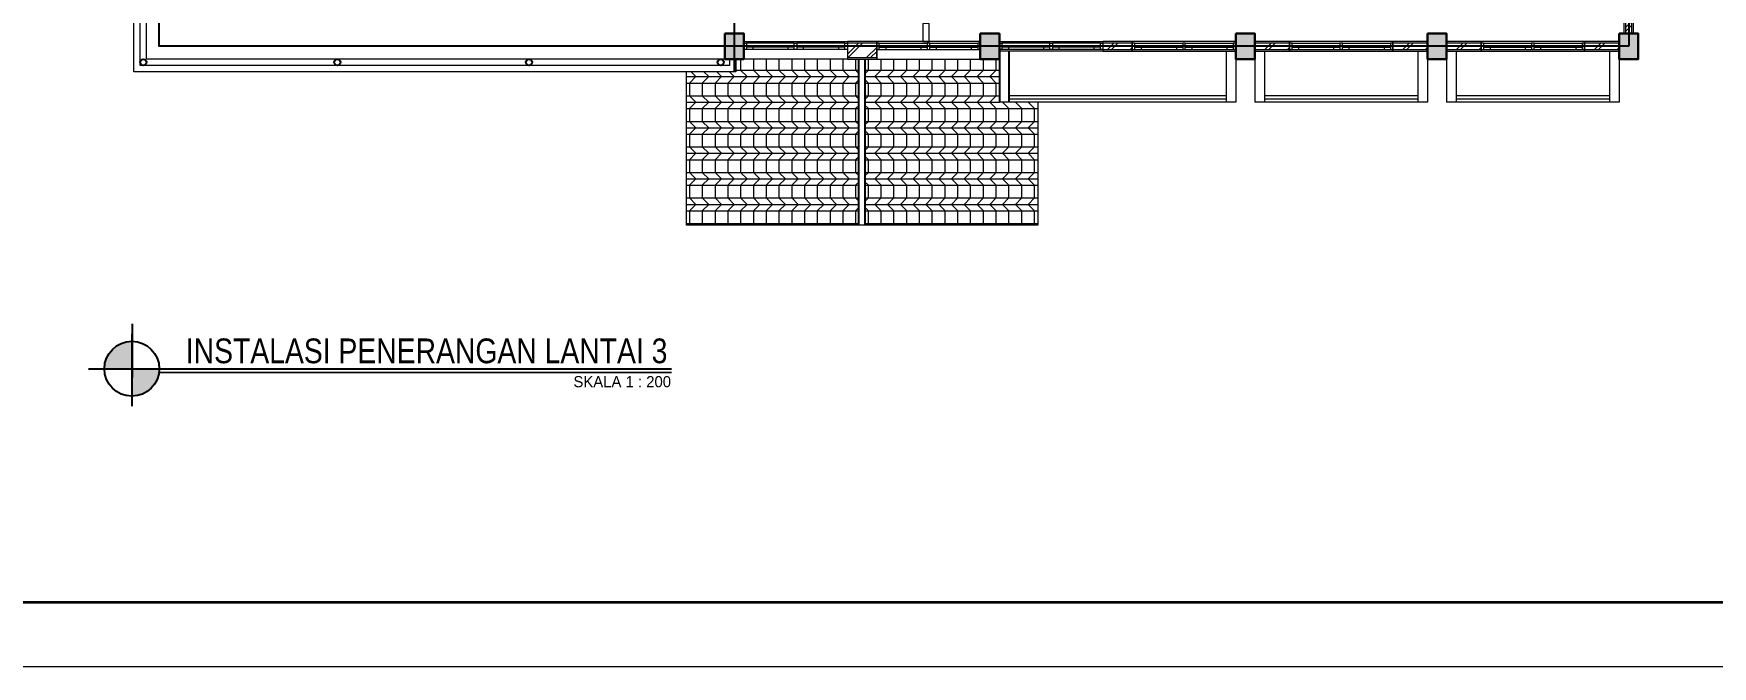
# Model space of a CAD drawing. Header units: millimetres. Extents: x -17012 to 17775, y -5570 to 5430.
# Drawn here: x -8711 to -3456, y -5570 to -3588 of the extents above; entities that cross this region are included whole.
import ezdxf
from ezdxf.enums import TextEntityAlignment as Align

# ---------------------------------------------------------------- set-up
doc = ezdxf.new("R2010")
doc.units = ezdxf.units.MM
for name, color, linetype, lineweight in [('ars', 11, 'Continuous', 5), ('DENAH', 7, 'Continuous', 0), ('dinding', 5, 'Continuous', 15), ('GRS KOP', 1, 'Continuous', 35), ('KOLOM', 1, 'Continuous', 30), ('kop', 7, 'Continuous', 20), ('kus', 63, 'Continuous', 15), ('lan', 7, 'Continuous', 15), ('PARTISI', 190, 'Continuous', 9), ('SANITAIR', 4, 'Continuous', 5), ('sol kol', 8, 'Continuous', 0)]:
    doc.layers.add(name, color=color, linetype=linetype, lineweight=lineweight)
doc.layers.add('as', color=1, linetype='Continuous', plot=False)
doc.layers.add('D1', color=1, linetype='Continuous')
doc.layers.add('HT', color=8, linetype='Continuous')
doc.styles.add('BARU', font='complex.shx')
doc.styles.add('NOT', font='ARIALN.TTF')
doc.styles.get("Standard").update_dxf_attribs({"font": 'arial.ttf'})
doc.styles.add('style2', font='verdana.ttf')

# ---------------------------------------------------------------- blocks, each defined once
blk = doc.blocks.new('K1')
at = {"layer": 'KOLOM'}
blk.add_lwpolyline([(0.2, 0.15), (-0.2, 0.15), (-0.2, -0.15), (0.2, -0.15), (0.2, 0.15)], dxfattribs=at)
blk = doc.blocks.new('kop')
at = {"layer": 'GRS KOP'}
blk.add_lwpolyline([(1, 54), (83, 54), (83, 1), (1, 1)], close=True, dxfattribs=at)
at = {"layer": 'kop', "color": 7}
blk.add_line((0, 0), (84, 0), dxfattribs=at)
at = {"layer": 'kop', "style": 'BARU', "flags": 4}
for p, height in [((73.8, 5.4), 0.35), ((80.303, 5.382), 0.25), ((73.8, 4.9), 0.35), ((80.303, 4.882), 0.25), ((73.8, 4.4), 0.35), ((80.303, 4.382), 0.25)]:
    blk.add_attdef('-', p, '', height=height, dxfattribs=at)
at = {"layer": 'kop', "flags": 4}
for tag, p in [('AR-00', (78.057, 2.648)), ('00', (81.238, 2.647))]:
    blk.add_attdef(tag, text='', height=0.35, dxfattribs=at).set_placement(p, align=Align.MIDDLE)

msp = doc.modelspace()

# ---------------------------------------------------------------- hatches: boundary and pattern name
at = {"layer": 'ars'}
h = msp.add_hatch(dxfattribs=at)
h.set_pattern_fill('TEMBOK', color=256, scale=50)
h.set_pattern_definition([(45, (-6417.746, -3643.213), (-35.3553, 35.3553), []), (45, (-6405.246, -3643.213), (-35.3553, 35.3553), [])])
h.paths.add_polyline_path([(-3707.7, -3588.2), (-3707.7, -2743.2), (-3727.7, -2743.2), (-3727.7, -3588.2)])
h = msp.add_hatch(dxfattribs=at)
h.set_pattern_fill('TEMBOK', color=256, scale=50)
h.set_pattern_definition([(45, (-7019.746, -3943.213), (-35.3553, 35.3553), []), (45, (-7007.246, -3943.213), (-35.3553, 35.3553), [])])
h.paths.add_polyline_path([(-6071.7, -3618.2), (-6163.7, -3618.2), (-6163.7, -3663.2), (-6071.7, -3663.2)])
h = msp.add_hatch(dxfattribs=at)
h.set_pattern_fill('TEMBOK', color=256, scale=50)
h.set_pattern_definition([(45, (-6219.746, -3943.213), (-35.3553, 35.3553), []), (45, (-6207.246, -3943.213), (-35.3553, 35.3553), [])])
h.paths.add_polyline_path([(-5271.7, -3618.2), (-5363.7, -3618.2), (-5363.7, -3638.2), (-5271.7, -3638.2)])
h = msp.add_hatch(dxfattribs=at)
h.set_pattern_fill('TEMBOK', color=256, scale=50)
h.set_pattern_definition([(45, (-5727.746, -3943.213), (-35.3553, 35.3553), []), (45, (-5715.246, -3943.213), (-35.3553, 35.3553), [])])
h.paths.add_polyline_path([(-4779.7, -3618.2), (-4887.7, -3618.2), (-4887.7, -3638.2), (-4779.7, -3638.2)])
h = msp.add_hatch(dxfattribs=at)
h.set_pattern_fill('TEMBOK', color=256, scale=50)
h.set_pattern_definition([(45, (-5295.746, -3943.213), (-35.3553, 35.3553), []), (45, (-5283.246, -3943.213), (-35.3553, 35.3553), [])])
h.paths.add_polyline_path([(-4347.7, -3618.2), (-4455.7, -3618.2), (-4455.7, -3638.2), (-4347.7, -3638.2)])
h = msp.add_hatch(dxfattribs=at)
h.set_pattern_fill('TEMBOK', color=256, scale=50)
h.set_pattern_definition([(45, (-5127.746, -3943.213), (-35.3553, 35.3553), []), (45, (-5115.246, -3943.213), (-35.3553, 35.3553), [])])
h.paths.add_polyline_path([(-4179.7, -3618.2), (-4287.7, -3618.2), (-4287.7, -3638.2), (-4179.7, -3638.2)])
h = msp.add_hatch(dxfattribs=at)
h.set_pattern_fill('TEMBOK', color=256, scale=50)
h.set_pattern_definition([(45, (-4695.746, -3943.213), (-35.3553, 35.3553), []), (45, (-4683.246, -3943.213), (-35.3553, 35.3553), [])])
h.paths.add_polyline_path([(-3747.7, -3618.2), (-3855.7, -3618.2), (-3855.7, -3638.2), (-3747.7, -3638.2)])
h = msp.add_hatch(dxfattribs=at)
h.set_pattern_fill('PLENTONG', color=256, scale=20, angle=270)
h.set_pattern_definition([(0, (-6217.75, -3623.21), (2e-14, 80), []), (0, (-6217.75, -3643.21), (2e-14, 80), []), (0, (-6217.75, -3663.21), (2e-14, 80), []), (315, (-6217.746, -3623.213), (40, -1e-14), [28.2843, -84.853]), (45, (-6217.746, -3663.213), (-40, 1e-14), [28.2843, -84.853]), (270, (-6217.746, -3663.213), (40, -7e-15), [40, -40])])
h.paths.add_polyline_path([(-6127.7, -3668.2), (-6512.7, -3668.2), (-6512.7, -3708.2), (-6667.7, -3708.2), (-6667.7, -4188.2), (-6127.7, -4188.2)])
h = msp.add_hatch(dxfattribs=at)
h.set_pattern_fill('PLENTONG', color=256, scale=20, angle=90)
h.set_pattern_definition([(180, (-6217.75, -3663.21), (-1e-14, -80), []), (180, (-6217.75, -3643.21), (-1e-14, -80), []), (180, (-6217.75, -3623.21), (-1e-14, -80), []), (135, (-6217.746, -3663.213), (-40, 5e-15), [28.2843, -84.8528]), (225, (-6217.746, -3623.213), (40, -5e-15), [28.2843, -84.8528]), (90, (-6217.746, -3623.213), (-40, 2e-15), [40, -40])])
h.paths.add_polyline_path([(-5687.7, -3668.2), (-6107.7, -3668.2), (-6107.7, -4188.2), (-5567.7, -4188.2), (-5567.7, -3803.2), (-5687.7, -3803.2)])
at = {"layer": 'DENAH'}
for points in [[(-8489.4, -4637.9), (-8402.9, -4637.9), (-8402.9, -4552, 0.416242)], [(-8316.4, -4637.9), (-8402.9, -4637.9), (-8402.9, -4723.8, 0.416242)]]:
    msp.add_hatch(color=256, dxfattribs=at).paths.add_polyline_path(points)
at = {"layer": 'sol kol'}
for points in [[(-6547.7, -3588.2), (-6547.7, -3668.2), (-6487.7, -3668.2), (-6487.7, -3588.2)], [(-5747.7, -3588.2), (-5747.7, -3668.2), (-5687.7, -3668.2), (-5687.7, -3588.2)], [(-4947.7, -3588.2), (-4947.7, -3668.2), (-4887.7, -3668.2), (-4887.7, -3588.2)], [(-4347.7, -3588.2), (-4347.7, -3668.2), (-4287.7, -3668.2), (-4287.7, -3588.2)], [(-3747.7, -3588.2), (-3747.7, -3668.2), (-3687.7, -3668.2), (-3687.7, -3588.2)]]:
    msp.add_hatch(color=256, dxfattribs=at).paths.add_polyline_path(points)

# ---------------------------------------------------------------- linework, layer by layer
for p, q in [((-6127.7, -4188.2), (-6127.7, -3668.2)), ((-6107.7, -4188.2), (-6107.7, -3668.2)), ((-5687.7, -3668.2), (-5687.7, -3803.2)), ((-5657.7, -3643.2), (-5657.7, -3803.2))]:
    msp.add_line(p, q)
msp.add_lwpolyline([(-8317.7, -1428.2), (-6517.7, -1428.2), (-6517.7, -3628.2), (-8317.7, -3628.2)], close=True)
for centre in [(-8367.7, -3678.2), (-7760.1, -3678.2), (-7160.1, -3678.2), (-6560.1, -3678.2)]:
    msp.add_circle(centre, 10)
at = {"layer": 'ars'}
for points in [[(-3707.7, -3588.2), (-3707.7, -2743.2), (-3727.7, -2743.2), (-3727.7, -3588.2)], [(-6071.7, -3618.2), (-6163.7, -3618.2), (-6163.7, -3663.2), (-6071.7, -3663.2)], [(-5271.7, -3618.2), (-5363.7, -3618.2), (-5363.7, -3638.2), (-5271.7, -3638.2)], [(-4779.7, -3618.2), (-4887.7, -3618.2), (-4887.7, -3638.2), (-4779.7, -3638.2)], [(-4347.7, -3618.2), (-4455.7, -3618.2), (-4455.7, -3638.2), (-4347.7, -3638.2)], [(-4179.7, -3618.2), (-4287.7, -3618.2), (-4287.7, -3638.2), (-4179.7, -3638.2)], [(-3747.7, -3618.2), (-3855.7, -3618.2), (-3855.7, -3638.2), (-3747.7, -3638.2)]]:
    msp.add_lwpolyline(points, close=True, dxfattribs=at)
for points in [[(-4977.7, -3783.2), (-5657.7, -3783.2)], [(-4377.7, -3783.2), (-4857.7, -3783.2)], [(-3777.7, -3783.2), (-4257.7, -3783.2)], [(-4977.7, -3793.2), (-5657.7, -3793.2)], [(-4377.7, -3793.2), (-4857.7, -3793.2)], [(-3777.7, -3793.2), (-4257.7, -3793.2)]]:
    msp.add_lwpolyline(points, dxfattribs=at)
at = {"layer": 'as'}
for points in [[(-6517.7, -1428.2), (-6517.7, -1348.2), (-6517.7, -3708.2)], [(-6517.7, -1428.2), (-6517.7, -3628.2)], [(-3717.7, -1428.2), (-3717.7, -3628.2)], [(-5717.7, -3628.2), (-6517.7, -3628.2)], [(-3717.7, -3628.2), (-5717.7, -3628.2)]]:
    msp.add_lwpolyline(points, dxfattribs=at)
at = {"layer": 'D1', "color": 7, "const_width": 5.42}
msp.add_lwpolyline([(-8317.6, -4649.7), (-6714.1, -4649.7)], dxfattribs=at)
at = {"layer": 'D1', "color": 7}
msp.add_circle((-8403.5, -4637.9), 85.9, dxfattribs=at)
at = {"layer": 'dinding'}
for p, q in [((-8397.7, -3708.2), (-8397.7, -1348.2)), ((-8377.7, -3688.2), (-8377.7, -1368.2)), ((-6532.7, -3668.2), (-6532.7, -3688.2)), ((-6512.7, -3668.2), (-6512.7, -3708.2)), ((-6512.7, -3708.2), (-8397.7, -3708.2)), ((-6532.7, -3688.2), (-8377.7, -3688.2))]:
    msp.add_line(p, q, dxfattribs=at)
for points in [[(-3702.7, -3588.2), (-3702.7, -2743.2), (-3732.7, -2743.2), (-3732.7, -3588.2)], [(-6071.7, -3613.2), (-6163.7, -3613.2), (-6163.7, -3668.2), (-6071.7, -3668.2)], [(-5271.7, -3613.2), (-5363.7, -3613.2), (-5363.7, -3643.2), (-5271.7, -3643.2)], [(-4779.7, -3613.2), (-4887.7, -3613.2), (-4887.7, -3643.2), (-4779.7, -3643.2)], [(-4347.7, -3613.2), (-4455.7, -3613.2), (-4455.7, -3643.2), (-4347.7, -3643.2)], [(-4179.7, -3613.2), (-4287.7, -3613.2), (-4287.7, -3643.2), (-4179.7, -3643.2)], [(-3747.7, -3613.2), (-3855.7, -3613.2), (-3855.7, -3643.2), (-3747.7, -3643.2)]]:
    msp.add_lwpolyline(points, close=True, dxfattribs=at)
at = {"layer": 'HT'}
for p, q in [((-8402.9, -4497.1), (-8402.9, -4664.9)), ((-8402.9, -4754.7), (-8402.9, -4529.2)), ((-8539.1, -4637.9), (-6714.1, -4637.9))]:
    msp.add_line(p, q, dxfattribs=at)
at = {"layer": 'kus'}
for p, q in [((-6329.7, -3618.2), (-6479.7, -3618.2)), ((-6171.7, -3618.2), (-6321.7, -3618.2)), ((-6063.7, -3618.2), (-5913.7, -3618.2)), ((-5905.7, -3618.2), (-5755.7, -3618.2)), ((-5529.7, -3618.2), (-5679.7, -3618.2)), ((-5371.7, -3618.2), (-5521.7, -3618.2)), ((-5263.7, -3618.2), (-5113.7, -3618.2)), ((-5105.7, -3618.2), (-4955.7, -3618.2)), ((-4771.7, -3618.2), (-4621.7, -3618.2)), ((-4613.7, -3618.2), (-4463.7, -3618.2)), ((-4171.7, -3618.2), (-4021.7, -3618.2)), ((-4013.7, -3618.2), (-3863.7, -3618.2)), ((-6329.7, -3631.2), (-6479.7, -3631.2)), ((-6329.7, -3638.2), (-6479.7, -3638.2)), ((-6459.7, -3631.2), (-6459.7, -3638.2)), ((-6349.7, -3631.2), (-6349.7, -3638.2)), ((-6171.7, -3631.2), (-6321.7, -3631.2)), ((-6171.7, -3638.2), (-6321.7, -3638.2)), ((-6301.7, -3631.2), (-6301.7, -3638.2)), ((-6191.7, -3631.2), (-6191.7, -3638.2)), ((-6063.7, -3631.2), (-5913.7, -3631.2)), ((-6063.7, -3638.2), (-5913.7, -3638.2)), ((-6043.7, -3631.2), (-6043.7, -3638.2)), ((-5933.7, -3631.2), (-5933.7, -3638.2)), ((-5905.7, -3631.2), (-5755.7, -3631.2)), ((-5905.7, -3638.2), (-5755.7, -3638.2)), ((-5885.7, -3631.2), (-5885.7, -3638.2)), ((-5775.7, -3631.2), (-5775.7, -3638.2)), ((-5529.7, -3631.2), (-5679.7, -3631.2)), ((-5529.7, -3638.2), (-5679.7, -3638.2)), ((-5659.7, -3631.2), (-5659.7, -3638.2)), ((-5549.7, -3631.2), (-5549.7, -3638.2)), ((-5371.7, -3631.2), (-5521.7, -3631.2)), ((-5371.7, -3638.2), (-5521.7, -3638.2)), ((-5501.7, -3631.2), (-5501.7, -3638.2)), ((-5391.7, -3631.2), (-5391.7, -3638.2)), ((-5263.7, -3631.2), (-5113.7, -3631.2)), ((-5263.7, -3638.2), (-5113.7, -3638.2)), ((-5243.7, -3631.2), (-5243.7, -3638.2)), ((-5133.7, -3631.2), (-5133.7, -3638.2)), ((-5105.7, -3631.2), (-4955.7, -3631.2)), ((-5105.7, -3638.2), (-4955.7, -3638.2)), ((-5085.7, -3631.2), (-5085.7, -3638.2)), ((-4975.7, -3631.2), (-4975.7, -3638.2)), ((-4771.7, -3631.2), (-4621.7, -3631.2)), ((-4771.7, -3638.2), (-4621.7, -3638.2)), ((-4751.7, -3631.2), (-4751.7, -3638.2)), ((-4641.7, -3631.2), (-4641.7, -3638.2)), ((-4613.7, -3631.2), (-4463.7, -3631.2)), ((-4613.7, -3638.2), (-4463.7, -3638.2)), ((-4593.7, -3631.2), (-4593.7, -3638.2)), ((-4483.7, -3631.2), (-4483.7, -3638.2)), ((-4171.7, -3631.2), (-4021.7, -3631.2)), ((-4171.7, -3638.2), (-4021.7, -3638.2)), ((-4151.7, -3631.2), (-4151.7, -3638.2)), ((-4041.7, -3631.2), (-4041.7, -3638.2)), ((-4013.7, -3631.2), (-3863.7, -3631.2)), ((-4013.7, -3638.2), (-3863.7, -3638.2)), ((-3993.7, -3631.2), (-3993.7, -3638.2)), ((-3883.7, -3631.2), (-3883.7, -3638.2))]:
    msp.add_line(p, q, dxfattribs=at)
for points in [[(-6479.7, -3638.2), (-6487.7, -3638.2), (-6487.7, -3618.2), (-6479.7, -3618.2)], [(-6321.7, -3638.2), (-6329.7, -3638.2), (-6329.7, -3618.2), (-6321.7, -3618.2)], [(-6163.7, -3638.2), (-6171.7, -3638.2), (-6171.7, -3618.2), (-6163.7, -3618.2)], [(-6071.7, -3638.2), (-6063.7, -3638.2), (-6063.7, -3618.2), (-6071.7, -3618.2)], [(-5913.7, -3638.2), (-5905.7, -3638.2), (-5905.7, -3618.2), (-5913.7, -3618.2)], [(-5755.7, -3638.2), (-5747.7, -3638.2), (-5747.7, -3618.2), (-5755.7, -3618.2)], [(-5679.7, -3638.2), (-5687.7, -3638.2), (-5687.7, -3618.2), (-5679.7, -3618.2)], [(-5521.7, -3638.2), (-5529.7, -3638.2), (-5529.7, -3618.2), (-5521.7, -3618.2)], [(-5363.7, -3638.2), (-5371.7, -3638.2), (-5371.7, -3618.2), (-5363.7, -3618.2)], [(-5271.7, -3638.2), (-5263.7, -3638.2), (-5263.7, -3618.2), (-5271.7, -3618.2)], [(-5113.7, -3638.2), (-5105.7, -3638.2), (-5105.7, -3618.2), (-5113.7, -3618.2)], [(-4955.7, -3638.2), (-4947.7, -3638.2), (-4947.7, -3618.2), (-4955.7, -3618.2)], [(-4779.7, -3638.2), (-4771.7, -3638.2), (-4771.7, -3618.2), (-4779.7, -3618.2)], [(-4621.7, -3638.2), (-4613.7, -3638.2), (-4613.7, -3618.2), (-4621.7, -3618.2)], [(-4463.7, -3638.2), (-4455.7, -3638.2), (-4455.7, -3618.2), (-4463.7, -3618.2)], [(-4179.7, -3638.2), (-4171.7, -3638.2), (-4171.7, -3618.2), (-4179.7, -3618.2)], [(-4021.7, -3638.2), (-4013.7, -3638.2), (-4013.7, -3618.2), (-4021.7, -3618.2)], [(-3863.7, -3638.2), (-3855.7, -3638.2), (-3855.7, -3618.2), (-3863.7, -3618.2)]]:
    msp.add_lwpolyline(points, close=True, dxfattribs=at)
at = {"layer": 'lan'}
for p, q in [((-4977.7, -3643.2), (-4977.7, -3803.2)), ((-4947.7, -3668.2), (-4947.7, -3803.2)), ((-4887.7, -3668.2), (-4887.7, -3803.2)), ((-4857.7, -3643.2), (-4857.7, -3803.2)), ((-4377.7, -3643.2), (-4377.7, -3803.2)), ((-4347.7, -3668.2), (-4347.7, -3803.2)), ((-4287.7, -3668.2), (-4287.7, -3803.2)), ((-4257.7, -3643.2), (-4257.7, -3803.2)), ((-3777.7, -3643.2), (-3777.7, -3803.2)), ((-3747.7, -3668.2), (-3747.7, -3803.2)), ((-6667.7, -4188.2), (-6667.7, -3708.2)), ((-5567.7, -3803.2), (-5567.7, -4188.2)), ((-5567.7, -4188.2), (-6667.7, -4188.2))]:
    msp.add_line(p, q, dxfattribs=at)
for points in [[(-6163.7, -3668.2), (-6487.7, -3668.2), (-6487.7, -3613.2), (-6163.7, -3613.2)], [(-6071.7, -3668.2), (-5747.7, -3668.2), (-5747.7, -3613.2), (-6071.7, -3613.2)], [(-5363.7, -3643.2), (-5687.7, -3643.2), (-5687.7, -3613.2), (-5363.7, -3613.2)], [(-5271.7, -3643.2), (-4947.7, -3643.2), (-4947.7, -3613.2), (-5271.7, -3613.2)], [(-4779.7, -3643.2), (-4455.7, -3643.2), (-4455.7, -3613.2), (-4779.7, -3613.2)], [(-4179.7, -3643.2), (-3855.7, -3643.2), (-3855.7, -3613.2), (-4179.7, -3613.2)]]:
    msp.add_lwpolyline(points, close=True, dxfattribs=at)
for points in [[(-4947.7, -3803.2), (-5687.7, -3803.2)], [(-4347.7, -3803.2), (-4887.7, -3803.2)], [(-3747.7, -3803.2), (-4287.7, -3803.2)]]:
    msp.add_lwpolyline(points, dxfattribs=at)
at = {"layer": 'PARTISI'}
msp.add_lwpolyline([(-5927.7, -3556.2), (-5927.7, -3613.2), (-5907.7, -3613.2), (-5907.7, -3556.2)], close=True, dxfattribs=at)
at = {"layer": 'SANITAIR'}
msp.add_lwpolyline([(-6517.7, -3668.2), (-8357.7, -3668.2), (-8357.7, -1388.2), (-6517.7, -1388.2)], dxfattribs=at)

# ---------------------------------------------------------------- block references
at = {"layer": 'KOLOM', "xscale": 200, "yscale": 200, "zscale": 200, "rotation": 90}
for p in [(-6517.7, -3628.2), (-5717.7, -3628.2), (-4917.7, -3628.2), (-4317.7, -3628.2), (-3717.7, -3628.2)]:
    msp.add_blockref('K1', p, dxfattribs=at)
at = {"layer": 'kop', "xscale": 200, "yscale": 200, "zscale": 200}
msp.add_blockref('kop', (-17012.5, -5570.2), dxfattribs=at)

# ---------------------------------------------------------------- texts
at = {"color": 0}
for s, insert, char_height, width, attachment_point, style in [(' INSTALASI PENERANGAN LANTAI 3', (-8259.3, -4543.2), 77.414, 2287.765, 1, 'NOT'), ('{\\fCentury Gothic|b0|i0|c0|p34;SKALA 1 : 200}', (-6715.6, -4661), 34.836, 386.369, 3, 'style2')]:
    msp.add_mtext(s, dxfattribs=dict(at, insert=insert, char_height=char_height, width=width, attachment_point=attachment_point, style=style))

doc.saveas('drawing.dxf')
